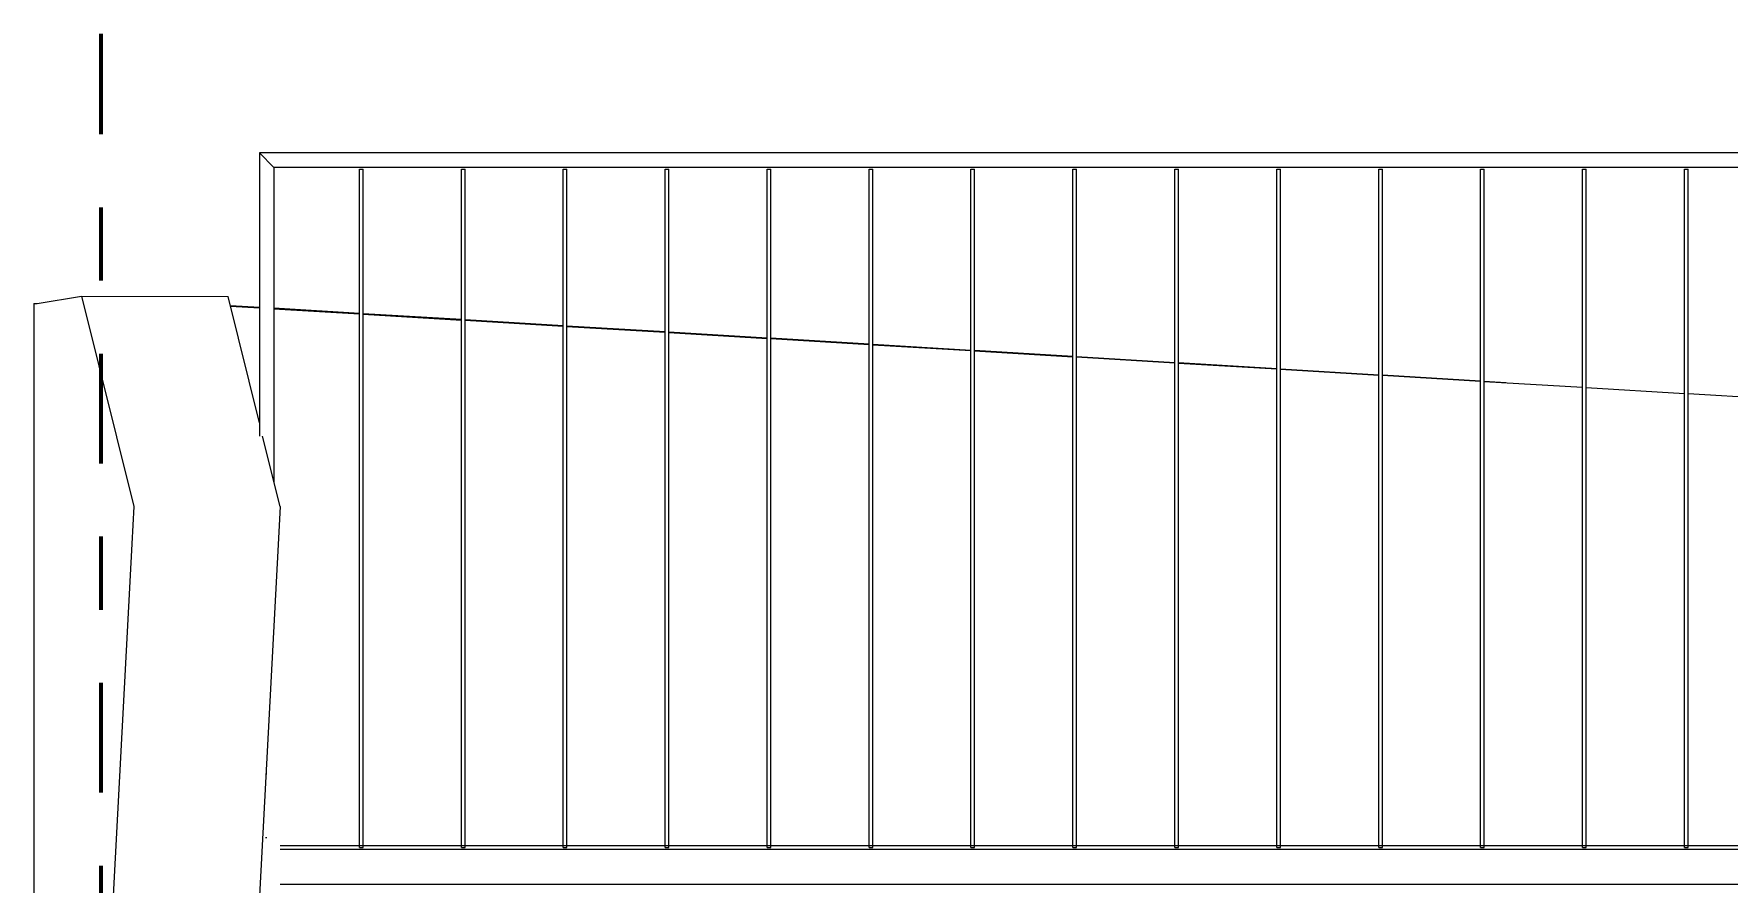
# Model space of a CAD drawing. Header units: metres. Extents: x -111189 to -108577, y -72951 to -72647.
# Drawn here: x -108860.887 to -108858.57, y -72946.096 to -72944.933 of the extents above; entities that cross this region are included whole.
import ezdxf

# ---------------------------------------------------------------- set-up
doc = ezdxf.new("R2010")
doc.units = ezdxf.units.M
doc.header["$MEASUREMENT"] = 0
doc.linetypes.add('Dot & Dashed Smaller', pattern=[0.36, 0.15, -0.09, 0.03, -0.09])
for name, color, linetype in [('00 - DESENHO 2D', 7, 'Continuous'), ('06 - ESCADAS _ GUARDAS', 7, 'Continuous'), ('07 - MUROS', 7, 'Continuous')]:
    doc.layers.add(name, color=color, linetype=linetype)

# ---------------------------------------------------------------- blocks, each defined once
blk = doc.blocks.new('Corte Elem_1053_1', base_point=(-108689.5899, -72946.0755))
at = {"layer": '07 - MUROS', "linetype": 'Continuous', "lineweight": 13}
h = blk.add_hatch(dxfattribs=at)
h.set_pattern_fill('DOTS_0001', color=251, style=0, pattern_type=2)
h.set_pattern_definition([(360, (-108689.58989, -72946.075524), (0.021783658, 0.043567315), [0, -0.043567315])])
h.paths.add_polyline_path([(-108860.5951, -72948.0806), (-108860.5534, -72948.0789), (-108860.5534, -72945.6313), (-108860.5951, -72946.4203)])
at = {"layer": '07 - MUROS', "color": 251, "linetype": 'Continuous', "lineweight": 13}
for p, q in [((-108860.8871, -72945.3015), (-108860.8825, -72945.3015)), ((-108860.8871, -72945.3015), (-108860.8871, -72949.5755)), ((-108860.8825, -72945.3015), (-108860.8221, -72945.2914)), ((-108860.8221, -72945.2914), (-108860.7504, -72945.5794)), ((-108860.8221, -72945.2914), (-108860.6218, -72945.2919)), ((-108860.579, -72945.465), (-108860.6218, -72945.2919)), ((-108860.579, -72945.307), (-108860.6186, -72945.3046)), ((-108860.6185, -72945.3054), (-108860.579, -72945.3077)), ((-108860.4422, -72945.3153), (-108860.559, -72945.3082)), ((-108860.559, -72945.3089), (-108860.4422, -72945.3159)), ((-108860.3029, -72945.3237), (-108860.4372, -72945.3156)), ((-108860.4372, -72945.3162), (-108860.3029, -72945.3243)), ((-108860.1636, -72945.3321), (-108860.2979, -72945.324)), ((-108860.2979, -72945.3246), (-108860.1636, -72945.3326)), ((-108860.0243, -72945.3405), (-108860.1586, -72945.3324)), ((-108860.1586, -72945.3329), (-108860.0243, -72945.341)), ((-108859.885, -72945.3489), (-108860.0193, -72945.3408)), ((-108860.0193, -72945.3413), (-108859.885, -72945.3493)), ((-108859.7457, -72945.3573), (-108859.88, -72945.3492)), ((-108859.88, -72945.3496), (-108859.7457, -72945.3577)), ((-108859.6065, -72945.3658), (-108859.7407, -72945.3576)), ((-108859.7407, -72945.358), (-108859.6065, -72945.3661)), ((-108859.4672, -72945.3742), (-108859.6015, -72945.3661)), ((-108859.6015, -72945.3664), (-108859.4672, -72945.3744)), ((-108859.3279, -72945.3826), (-108859.4622, -72945.3745)), ((-108859.4622, -72945.3747), (-108859.3279, -72945.3828)), ((-108859.1886, -72945.391), (-108859.3229, -72945.3829)), ((-108859.3229, -72945.3831), (-108859.1886, -72945.3911)), ((-108859.0493, -72945.3994), (-108859.1836, -72945.3913)), ((-108859.1836, -72945.3914), (-108859.0493, -72945.3995)), ((-108858.91, -72945.4078), (-108859.0443, -72945.3997)), ((-108859.0443, -72945.3998), (-108858.91, -72945.4078)), ((-108858.905, -72945.4081), (-108858.7707, -72945.4162)), ((-108858.8756, -72945.4099), (-108858.905, -72945.4081)), ((-108858.7657, -72945.4165), (-108858.6314, -72945.4245)), ((-108858.6264, -72945.4248), (-108858.4921, -72945.4329)), ((-108860.5507, -72945.5794), (-108860.5745, -72945.483)), ((-108860.7504, -72945.5794), (-108860.7531, -72945.6302)), ((-108860.5507, -72945.5794), (-108860.5534, -72945.6313))]:
    blk.add_line(p, q, dxfattribs=at)
at = {"layer": '07 - MUROS', "color": 7, "linetype": 'Continuous', "lineweight": 13}
for p, q in [((-108860.7531, -72945.6302), (-108860.7951, -72946.4203)), ((-108860.5534, -72945.6313), (-108860.5951, -72946.4203))]:
    blk.add_line(p, q, dxfattribs=at)
blk = doc.blocks.new('Corte Elem_1071_1', base_point=(-108689.5899, -72946.0755))
at = {"color": 251, "linetype": 'Continuous', "lineweight": 13}
blk.add_line((-108860.5507, -72946.0955), (-108857.286, -72946.0955), dxfattribs=at)
blk = doc.blocks.new('Corte Elem_1147_1', base_point=(-108689.5899, -72946.0755))
at = {"layer": '06 - ESCADAS _ GUARDAS', "color": 251, "linetype": 'Continuous', "lineweight": 13}
for p, q in [((-108860.579, -72945.0955), (-108860.579, -72945.4829)), ((-108860.559, -72945.1155), (-108860.559, -72945.5459))]:
    blk.add_line(p, q, dxfattribs=at)
blk = doc.blocks.new('Corte Elem_1148_1', base_point=(-108689.5899, -72946.0755))
at = {"layer": '06 - ESCADAS _ GUARDAS', "color": 251, "linetype": 'Continuous', "lineweight": 13}
for p, q in [((-108860.559, -72945.1155), (-108860.579, -72945.0955)), ((-108857.286, -72945.0955), (-108860.579, -72945.0955)), ((-108857.286, -72945.1155), (-108860.559, -72945.1155))]:
    blk.add_line(p, q, dxfattribs=at)
blk = doc.blocks.new('Corte Elem_1149_1', base_point=(-108689.5899, -72946.0755))
at = {"layer": '06 - ESCADAS _ GUARDAS', "color": 251, "linetype": 'Continuous', "lineweight": 13}
for p, q in [((-108860.4422, -72946.043), (-108860.5507, -72946.043)), ((-108857.286, -72946.048), (-108860.5507, -72946.048)), ((-108860.4372, -72946.043), (-108860.4422, -72946.043)), ((-108860.3029, -72946.043), (-108860.4372, -72946.043)), ((-108860.2979, -72946.043), (-108860.3029, -72946.043)), ((-108860.1636, -72946.043), (-108860.2979, -72946.043)), ((-108860.1586, -72946.043), (-108860.1636, -72946.043)), ((-108860.0243, -72946.043), (-108860.1586, -72946.043)), ((-108860.0193, -72946.043), (-108860.0243, -72946.043)), ((-108859.885, -72946.043), (-108860.0193, -72946.043)), ((-108859.88, -72946.043), (-108859.885, -72946.043)), ((-108859.7457, -72946.043), (-108859.88, -72946.043)), ((-108859.7407, -72946.043), (-108859.7457, -72946.043)), ((-108859.6065, -72946.043), (-108859.7407, -72946.043)), ((-108859.6015, -72946.043), (-108859.6065, -72946.043)), ((-108859.4672, -72946.043), (-108859.6015, -72946.043)), ((-108859.4622, -72946.043), (-108859.4672, -72946.043)), ((-108859.3279, -72946.043), (-108859.4622, -72946.043)), ((-108859.3229, -72946.043), (-108859.3279, -72946.043)), ((-108859.1886, -72946.043), (-108859.3229, -72946.043)), ((-108859.1836, -72946.043), (-108859.1886, -72946.043)), ((-108859.0493, -72946.043), (-108859.1836, -72946.043)), ((-108859.0443, -72946.043), (-108859.0493, -72946.043)), ((-108858.91, -72946.043), (-108859.0443, -72946.043)), ((-108858.905, -72946.043), (-108858.91, -72946.043)), ((-108858.7707, -72946.043), (-108858.905, -72946.043)), ((-108858.7657, -72946.043), (-108858.7707, -72946.043)), ((-108858.6314, -72946.043), (-108858.7657, -72946.043)), ((-108858.6264, -72946.043), (-108858.6314, -72946.043)), ((-108858.4921, -72946.043), (-108858.6264, -72946.043))]:
    blk.add_line(p, q, dxfattribs=at)
blk = doc.blocks.new('Corte Elem_1166_1', base_point=(-108689.5899, -72946.0755))
at = {"layer": '06 - ESCADAS _ GUARDAS', "color": 251, "linetype": 'Continuous', "lineweight": 13}
for p, q in [((-108858.6314, -72945.118), (-108858.6264, -72945.118)), ((-108858.6314, -72946.043), (-108858.6314, -72945.118)), ((-108858.6264, -72946.043), (-108858.6264, -72945.118)), ((-108858.6314, -72946.0455), (-108858.6314, -72946.043)), ((-108858.6314, -72946.0455), (-108858.6264, -72946.0455)), ((-108858.6264, -72946.0455), (-108858.6264, -72946.043))]:
    blk.add_line(p, q, dxfattribs=at)
blk = doc.blocks.new('Corte Elem_1167_1', base_point=(-108689.5899, -72946.0755))
at = {"layer": '06 - ESCADAS _ GUARDAS', "color": 251, "linetype": 'Continuous', "lineweight": 13}
for p, q in [((-108858.7707, -72945.118), (-108858.7657, -72945.118)), ((-108858.7707, -72946.043), (-108858.7707, -72945.118)), ((-108858.7657, -72946.043), (-108858.7657, -72945.118)), ((-108858.7707, -72946.0455), (-108858.7707, -72946.043)), ((-108858.7707, -72946.0455), (-108858.7657, -72946.0455)), ((-108858.7657, -72946.0455), (-108858.7657, -72946.043))]:
    blk.add_line(p, q, dxfattribs=at)
blk = doc.blocks.new('Corte Elem_1168_1', base_point=(-108689.5899, -72946.0755))
at = {"layer": '06 - ESCADAS _ GUARDAS', "color": 251, "linetype": 'Continuous', "lineweight": 13}
for p, q in [((-108858.91, -72945.118), (-108858.905, -72945.118)), ((-108858.91, -72946.043), (-108858.91, -72945.118)), ((-108858.905, -72946.043), (-108858.905, -72945.118)), ((-108858.91, -72946.0455), (-108858.91, -72946.043)), ((-108858.91, -72946.0455), (-108858.905, -72946.0455)), ((-108858.905, -72946.0455), (-108858.905, -72946.043))]:
    blk.add_line(p, q, dxfattribs=at)
blk = doc.blocks.new('Corte Elem_1169_1', base_point=(-108689.5899, -72946.0755))
at = {"layer": '06 - ESCADAS _ GUARDAS', "color": 251, "linetype": 'Continuous', "lineweight": 13}
for p, q in [((-108859.0493, -72945.118), (-108859.0443, -72945.118)), ((-108859.0493, -72946.043), (-108859.0493, -72945.118)), ((-108859.0443, -72946.043), (-108859.0443, -72945.118)), ((-108859.0493, -72946.0455), (-108859.0493, -72946.043)), ((-108859.0493, -72946.0455), (-108859.0443, -72946.0455)), ((-108859.0443, -72946.0455), (-108859.0443, -72946.043))]:
    blk.add_line(p, q, dxfattribs=at)
blk = doc.blocks.new('Corte Elem_1170_1', base_point=(-108689.5899, -72946.0755))
at = {"layer": '06 - ESCADAS _ GUARDAS', "color": 251, "linetype": 'Continuous', "lineweight": 13}
for p, q in [((-108859.1886, -72945.118), (-108859.1836, -72945.118)), ((-108859.1886, -72946.043), (-108859.1886, -72945.118)), ((-108859.1836, -72946.043), (-108859.1836, -72945.118)), ((-108859.1886, -72946.0455), (-108859.1886, -72946.043)), ((-108859.1886, -72946.0455), (-108859.1836, -72946.0455)), ((-108859.1836, -72946.0455), (-108859.1836, -72946.043))]:
    blk.add_line(p, q, dxfattribs=at)
blk = doc.blocks.new('Corte Elem_1171_1', base_point=(-108689.5899, -72946.0755))
at = {"layer": '06 - ESCADAS _ GUARDAS', "color": 251, "linetype": 'Continuous', "lineweight": 13}
for p, q in [((-108859.3279, -72945.118), (-108859.3229, -72945.118)), ((-108859.3279, -72946.043), (-108859.3279, -72945.118)), ((-108859.3229, -72946.043), (-108859.3229, -72945.118)), ((-108859.3279, -72946.0455), (-108859.3279, -72946.043)), ((-108859.3279, -72946.0455), (-108859.3229, -72946.0455)), ((-108859.3229, -72946.0455), (-108859.3229, -72946.043))]:
    blk.add_line(p, q, dxfattribs=at)
blk = doc.blocks.new('Corte Elem_1172_1', base_point=(-108689.5899, -72946.0755))
at = {"layer": '06 - ESCADAS _ GUARDAS', "color": 251, "linetype": 'Continuous', "lineweight": 13}
for p, q in [((-108859.4672, -72945.118), (-108859.4622, -72945.118)), ((-108859.4672, -72946.043), (-108859.4672, -72945.118)), ((-108859.4622, -72946.043), (-108859.4622, -72945.118)), ((-108859.4672, -72946.0455), (-108859.4672, -72946.043)), ((-108859.4672, -72946.0455), (-108859.4622, -72946.0455)), ((-108859.4622, -72946.0455), (-108859.4622, -72946.043))]:
    blk.add_line(p, q, dxfattribs=at)
blk = doc.blocks.new('Corte Elem_1173_1', base_point=(-108689.5899, -72946.0755))
at = {"layer": '06 - ESCADAS _ GUARDAS', "color": 251, "linetype": 'Continuous', "lineweight": 13}
for p, q in [((-108859.6065, -72945.118), (-108859.6015, -72945.118)), ((-108859.6065, -72946.043), (-108859.6065, -72945.118)), ((-108859.6015, -72946.043), (-108859.6015, -72945.118)), ((-108859.6065, -72946.0455), (-108859.6065, -72946.043)), ((-108859.6065, -72946.0455), (-108859.6015, -72946.0455)), ((-108859.6015, -72946.0455), (-108859.6015, -72946.043))]:
    blk.add_line(p, q, dxfattribs=at)
blk = doc.blocks.new('Corte Elem_1174_1', base_point=(-108689.5899, -72946.0755))
at = {"layer": '06 - ESCADAS _ GUARDAS', "color": 251, "linetype": 'Continuous', "lineweight": 13}
for p, q in [((-108859.7457, -72945.118), (-108859.7407, -72945.118)), ((-108859.7457, -72946.043), (-108859.7457, -72945.118)), ((-108859.7407, -72946.043), (-108859.7407, -72945.118)), ((-108859.7457, -72946.0455), (-108859.7457, -72946.043)), ((-108859.7457, -72946.0455), (-108859.7407, -72946.0455)), ((-108859.7407, -72946.0455), (-108859.7407, -72946.043))]:
    blk.add_line(p, q, dxfattribs=at)
blk = doc.blocks.new('Corte Elem_1175_1', base_point=(-108689.5899, -72946.0755))
at = {"layer": '06 - ESCADAS _ GUARDAS', "color": 251, "linetype": 'Continuous', "lineweight": 13}
for p, q in [((-108859.885, -72945.118), (-108859.88, -72945.118)), ((-108859.885, -72946.043), (-108859.885, -72945.118)), ((-108859.88, -72946.043), (-108859.88, -72945.118)), ((-108859.885, -72946.0455), (-108859.885, -72946.043)), ((-108859.885, -72946.0455), (-108859.88, -72946.0455)), ((-108859.88, -72946.0455), (-108859.88, -72946.043))]:
    blk.add_line(p, q, dxfattribs=at)
blk = doc.blocks.new('Corte Elem_1176_1', base_point=(-108689.5899, -72946.0755))
at = {"layer": '06 - ESCADAS _ GUARDAS', "color": 251, "linetype": 'Continuous', "lineweight": 13}
for p, q in [((-108860.0243, -72945.118), (-108860.0193, -72945.118)), ((-108860.0243, -72946.043), (-108860.0243, -72945.118)), ((-108860.0193, -72946.043), (-108860.0193, -72945.118)), ((-108860.0243, -72946.0455), (-108860.0243, -72946.043)), ((-108860.0243, -72946.0455), (-108860.0193, -72946.0455)), ((-108860.0193, -72946.0455), (-108860.0193, -72946.043))]:
    blk.add_line(p, q, dxfattribs=at)
blk = doc.blocks.new('Corte Elem_1177_1', base_point=(-108689.5899, -72946.0755))
at = {"layer": '06 - ESCADAS _ GUARDAS', "color": 251, "linetype": 'Continuous', "lineweight": 13}
for p, q in [((-108860.1636, -72945.118), (-108860.1586, -72945.118)), ((-108860.1636, -72946.043), (-108860.1636, -72945.118)), ((-108860.1586, -72946.043), (-108860.1586, -72945.118)), ((-108860.1636, -72946.0455), (-108860.1636, -72946.043)), ((-108860.1636, -72946.0455), (-108860.1586, -72946.0455)), ((-108860.1586, -72946.0455), (-108860.1586, -72946.043))]:
    blk.add_line(p, q, dxfattribs=at)
blk = doc.blocks.new('Corte Elem_1178_1', base_point=(-108689.5899, -72946.0755))
at = {"layer": '06 - ESCADAS _ GUARDAS', "color": 251, "linetype": 'Continuous', "lineweight": 13}
for p, q in [((-108860.3029, -72945.118), (-108860.2979, -72945.118)), ((-108860.3029, -72946.043), (-108860.3029, -72945.118)), ((-108860.2979, -72946.043), (-108860.2979, -72945.118)), ((-108860.3029, -72946.0455), (-108860.3029, -72946.043)), ((-108860.3029, -72946.0455), (-108860.2979, -72946.0455)), ((-108860.2979, -72946.0455), (-108860.2979, -72946.043))]:
    blk.add_line(p, q, dxfattribs=at)
blk = doc.blocks.new('Corte Elem_1179_1', base_point=(-108689.5899, -72946.0755))
at = {"layer": '06 - ESCADAS _ GUARDAS', "color": 251, "linetype": 'Continuous', "lineweight": 13}
for p, q in [((-108860.4422, -72945.118), (-108860.4372, -72945.118)), ((-108860.4422, -72946.043), (-108860.4422, -72945.118)), ((-108860.4372, -72946.043), (-108860.4372, -72945.118)), ((-108860.4422, -72946.0455), (-108860.4422, -72946.043)), ((-108860.4422, -72946.0455), (-108860.4372, -72946.0455)), ((-108860.4372, -72946.0455), (-108860.4372, -72946.043))]:
    blk.add_line(p, q, dxfattribs=at)

msp = doc.modelspace()

# ---------------------------------------------------------------- linework, layer by layer
at = {"layer": '00 - DESENHO 2D', "color": 1, "linetype": 'Dot & Dashed Smaller', "lineweight": 80}
msp.add_line((-108860.7951, -72946.4203), (-108860.7951, -72944.933), dxfattribs=at)

# ---------------------------------------------------------------- block references
at = {"lineweight": 0}
msp.add_blockref('Corte Elem_1071_1', (-108689.5899, -72946.0755), dxfattribs=at)
at = {"layer": '06 - ESCADAS _ GUARDAS', "lineweight": 0}
for name in ['Corte Elem_1147_1', 'Corte Elem_1148_1', 'Corte Elem_1179_1', 'Corte Elem_1178_1', 'Corte Elem_1177_1', 'Corte Elem_1176_1', 'Corte Elem_1175_1', 'Corte Elem_1174_1', 'Corte Elem_1173_1', 'Corte Elem_1172_1', 'Corte Elem_1171_1', 'Corte Elem_1170_1', 'Corte Elem_1169_1', 'Corte Elem_1168_1', 'Corte Elem_1167_1', 'Corte Elem_1166_1', 'Corte Elem_1149_1']:
    msp.add_blockref(name, (-108689.5899, -72946.0755), dxfattribs=at)
at = {"layer": '07 - MUROS', "lineweight": 0}
msp.add_blockref('Corte Elem_1053_1', (-108689.5899, -72946.0755), dxfattribs=at)

doc.saveas('drawing.dxf')
